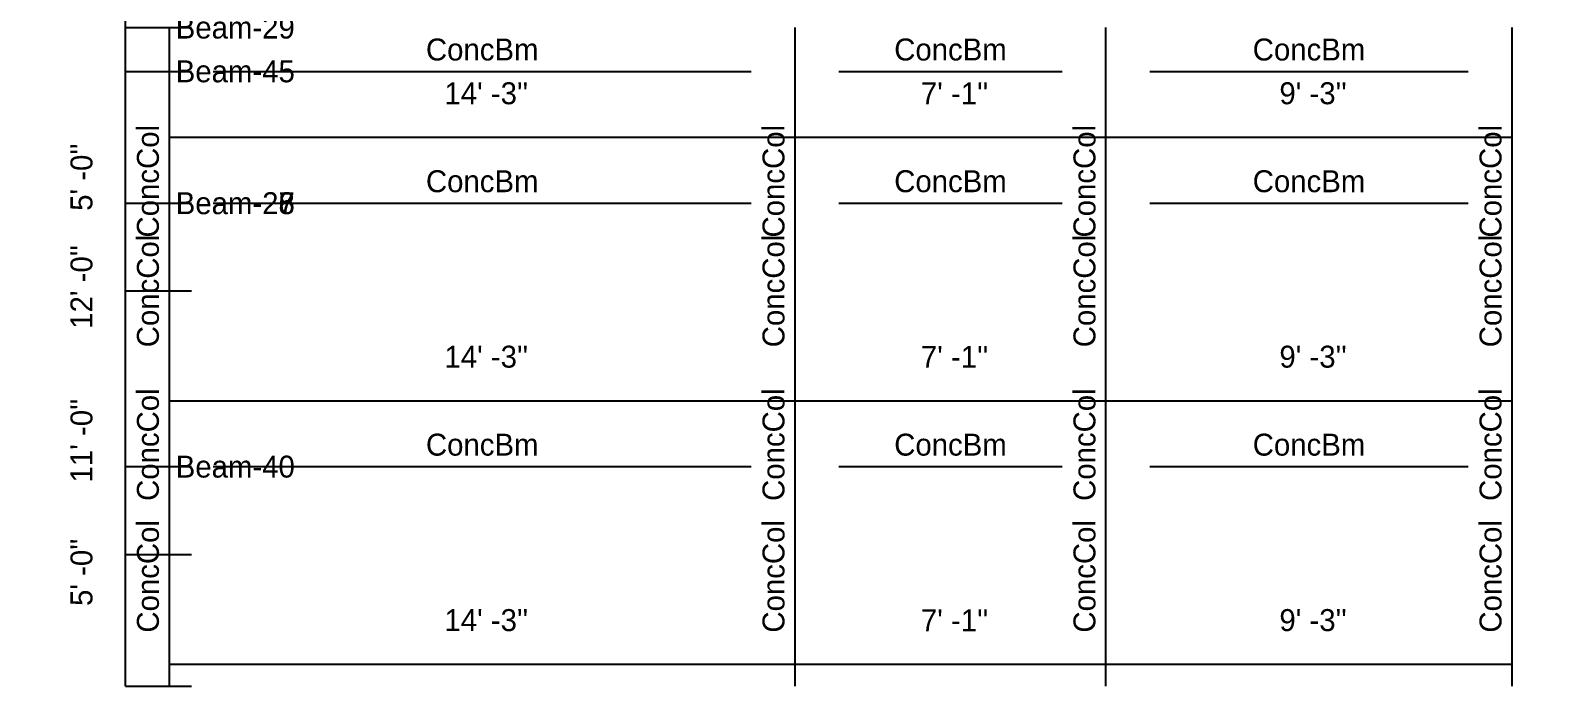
# Model space of a CAD drawing. Extents: x -38 to 2998, y -195 to 11529.
# Drawn here: x -38 to 379.7, y 586.5 to 767.2 of the extents above; entities that cross this region are included whole.
import ezdxf
from ezdxf.enums import TextEntityAlignment as Align

# ---------------------------------------------------------------- set-up
doc = ezdxf.new("R2010")
doc.units = 0
doc.header["$MEASUREMENT"] = 0
doc.layers.get('0').update_dxf_attribs({"linetype": 'CONTINUOUS'})
for name, color, linetype in [('CENTERLINES', 7, 'CONTINUOUS'), ('DIMENSIONS', 4, 'CONTINUOUS'), ('TEXT', 5, 'CONTINUOUS')]:
    doc.layers.add(name, color=color, linetype=linetype)
doc.dimstyles.get("Standard").update_dxf_attribs({"dimtxt": 0.18, "dimasz": 0.18, "dimexe": 0.18, "dimexo": 0.0625, "dimgap": 0.09, "dimtad": 0, "dimtih": 1, "dimtoh": 1, "dimdec": 4, "dimzin": 0, "dimtxsty": 'STANDARD', "dimcen": 0.09, "dimazin": 3, "dimtfac": 1, "dimtdec": 4, "dimtofl": 0, "dimtmove": 0, "dimatfit": 3, "dimtolj": 1, "dimtzin": 0})

# ---------------------------------------------------------------- blocks, each defined once
blk = doc.blocks.new('*D5302')
at = {"color": 1, "linetype": 'BYBLOCK'}
for points in [[(4.77, 598.77), (3.71, 597.71), (-3.71, 590.29), (-4.77, 589.23)], [(175.77, 598.77), (174.71, 597.71), (167.29, 590.29), (166.23, 589.23)]]:
    blk.add_solid(points, dxfattribs=at)
at = {"layer": 'DIMENSIONS', "color": 9, "linetype": 'BYBLOCK'}
for p, q in [((0, 594), (0, 612)), ((171, 594), (171, 612))]:
    blk.add_line(p, q, dxfattribs=at)
at = {"layer": 'DIMENSIONS', "color": 0, "linetype": 'BYBLOCK'}
blk.add_line((0, 594), (171, 594), dxfattribs=at)
at = {"layer": 'DIMENSIONS', "color": 0, "linetype": 'BYBLOCK', "insert": (85.5, 606), "char_height": 6, "attachment_point": 5}
blk.add_mtext("\\A1; 14' -3''", dxfattribs=at)
blk = doc.blocks.new('*D5303')
at = {"color": 1, "linetype": 'BYBLOCK'}
for points in [[(175.77, 598.77), (174.71, 597.71), (167.29, 590.29), (166.23, 589.23)], [(260.77, 598.77), (259.71, 597.71), (252.28, 590.29), (251.22, 589.23)]]:
    blk.add_solid(points, dxfattribs=at)
at = {"layer": 'DIMENSIONS', "color": 9, "linetype": 'BYBLOCK'}
for p, q in [((171, 594), (171, 612)), ((256, 594), (256, 612))]:
    blk.add_line(p, q, dxfattribs=at)
at = {"layer": 'DIMENSIONS', "color": 0, "linetype": 'BYBLOCK'}
blk.add_line((171, 594), (256, 594), dxfattribs=at)
at = {"layer": 'DIMENSIONS', "color": 0, "linetype": 'BYBLOCK', "insert": (213.5, 606), "char_height": 6, "attachment_point": 5}
blk.add_mtext("\\A1; 7' -1''", dxfattribs=at)
blk = doc.blocks.new('*D5304')
at = {"color": 1, "linetype": 'BYBLOCK'}
for points in [[(260.77, 598.77), (259.71, 597.71), (252.28, 590.29), (251.22, 589.23)], [(371.77, 598.77), (370.71, 597.71), (363.28, 590.29), (362.22, 589.23)]]:
    blk.add_solid(points, dxfattribs=at)
at = {"layer": 'DIMENSIONS', "color": 9, "linetype": 'BYBLOCK'}
for p, q in [((256, 594), (256, 612)), ((367, 594), (367, 612))]:
    blk.add_line(p, q, dxfattribs=at)
at = {"layer": 'DIMENSIONS', "color": 0, "linetype": 'BYBLOCK'}
blk.add_line((256, 594), (367, 594), dxfattribs=at)
at = {"layer": 'DIMENSIONS', "color": 0, "linetype": 'BYBLOCK', "insert": (311.5, 606), "char_height": 6, "attachment_point": 5}
blk.add_mtext("\\A1; 9' -3''", dxfattribs=at)
blk = doc.blocks.new('*D5305')
at = {"color": 1, "linetype": 'BYBLOCK'}
for points in [[(-8.29, 764.29), (-7.23, 763.23), (-16.77, 772.77), (-15.71, 771.71)], [(-8.29, 620.29), (-7.23, 619.23), (-16.77, 628.77), (-15.71, 627.71)]]:
    blk.add_solid(points, dxfattribs=at)
at = {"layer": 'DIMENSIONS', "color": 9, "linetype": 'BYBLOCK'}
for p, q in [((-12, 768), (6, 768)), ((-12, 624), (6, 624))]:
    blk.add_line(p, q, dxfattribs=at)
at = {"layer": 'DIMENSIONS', "color": 0, "linetype": 'BYBLOCK'}
blk.add_line((-12, 624), (-12, 768), dxfattribs=at)
at = {"layer": 'DIMENSIONS', "color": 0, "linetype": 'BYBLOCK', "insert": (-24, 696), "char_height": 6, "attachment_point": 5, "rotation": 90}
blk.add_mtext("\\A1; 12' -0''", dxfattribs=at)
blk = doc.blocks.new('*D5775')
at = {"color": 1, "linetype": 'BYBLOCK'}
for points in [[(-8.29, 716.29), (-7.23, 715.23), (-16.77, 724.77), (-15.71, 723.71)], [(-8.29, 584.29), (-7.23, 583.23), (-16.77, 592.77), (-15.71, 591.71)]]:
    blk.add_solid(points, dxfattribs=at)
at = {"layer": 'DIMENSIONS', "color": 9, "linetype": 'BYBLOCK'}
for p, q in [((-12, 720), (6, 720)), ((-12, 588), (6, 588))]:
    blk.add_line(p, q, dxfattribs=at)
at = {"layer": 'DIMENSIONS', "color": 0, "linetype": 'BYBLOCK'}
blk.add_line((-12, 588), (-12, 720), dxfattribs=at)
at = {"layer": 'DIMENSIONS', "color": 0, "linetype": 'BYBLOCK', "insert": (-24, 654), "char_height": 6, "attachment_point": 5, "rotation": 90}
blk.add_mtext("\\A1; 11' -0''", dxfattribs=at)
blk = doc.blocks.new('*D5776')
at = {"color": 1, "linetype": 'BYBLOCK'}
for points in [[(4.77, 742.77), (3.71, 741.71), (-3.71, 734.29), (-4.77, 733.23)], [(175.77, 742.77), (174.71, 741.71), (167.29, 734.29), (166.23, 733.23)]]:
    blk.add_solid(points, dxfattribs=at)
at = {"layer": 'DIMENSIONS', "color": 9, "linetype": 'BYBLOCK'}
for p, q in [((0, 738), (0, 756)), ((171, 738), (171, 756))]:
    blk.add_line(p, q, dxfattribs=at)
at = {"layer": 'DIMENSIONS', "color": 0, "linetype": 'BYBLOCK'}
blk.add_line((0, 738), (171, 738), dxfattribs=at)
at = {"layer": 'DIMENSIONS', "color": 0, "linetype": 'BYBLOCK', "insert": (85.5, 750), "char_height": 6, "attachment_point": 5}
blk.add_mtext("\\A1; 14' -3''", dxfattribs=at)
blk = doc.blocks.new('*D5777')
at = {"color": 1, "linetype": 'BYBLOCK'}
for points in [[(175.77, 742.77), (174.71, 741.71), (167.29, 734.29), (166.23, 733.23)], [(260.77, 742.77), (259.71, 741.71), (252.28, 734.29), (251.22, 733.23)]]:
    blk.add_solid(points, dxfattribs=at)
at = {"layer": 'DIMENSIONS', "color": 9, "linetype": 'BYBLOCK'}
for p, q in [((171, 738), (171, 756)), ((256, 738), (256, 756))]:
    blk.add_line(p, q, dxfattribs=at)
at = {"layer": 'DIMENSIONS', "color": 0, "linetype": 'BYBLOCK'}
blk.add_line((171, 738), (256, 738), dxfattribs=at)
at = {"layer": 'DIMENSIONS', "color": 0, "linetype": 'BYBLOCK', "insert": (213.5, 750), "char_height": 6, "attachment_point": 5}
blk.add_mtext("\\A1; 7' -1''", dxfattribs=at)
blk = doc.blocks.new('*D5778')
at = {"color": 1, "linetype": 'BYBLOCK'}
for points in [[(260.77, 742.77), (259.71, 741.71), (252.28, 734.29), (251.22, 733.23)], [(371.77, 742.77), (370.71, 741.71), (363.28, 734.29), (362.22, 733.23)]]:
    blk.add_solid(points, dxfattribs=at)
at = {"layer": 'DIMENSIONS', "color": 9, "linetype": 'BYBLOCK'}
for p, q in [((256, 738), (256, 756)), ((367, 738), (367, 756))]:
    blk.add_line(p, q, dxfattribs=at)
at = {"layer": 'DIMENSIONS', "color": 0, "linetype": 'BYBLOCK'}
blk.add_line((256, 738), (367, 738), dxfattribs=at)
at = {"layer": 'DIMENSIONS', "color": 0, "linetype": 'BYBLOCK', "insert": (311.5, 750), "char_height": 6, "attachment_point": 5}
blk.add_mtext("\\A1; 9' -3''", dxfattribs=at)
blk = doc.blocks.new('*D5779')
at = {"color": 1, "linetype": 'BYBLOCK'}
for points in [[(-8.29, 896.29), (-7.23, 895.23), (-16.77, 904.77), (-15.71, 903.71)], [(-8.29, 764.29), (-7.23, 763.23), (-16.77, 772.77), (-15.71, 771.71)]]:
    blk.add_solid(points, dxfattribs=at)
at = {"layer": 'DIMENSIONS', "color": 9, "linetype": 'BYBLOCK'}
for p, q in [((-12, 900), (6, 900)), ((-12, 768), (6, 768))]:
    blk.add_line(p, q, dxfattribs=at)
at = {"layer": 'DIMENSIONS', "color": 0, "linetype": 'BYBLOCK'}
blk.add_line((-12, 768), (-12, 900), dxfattribs=at)
at = {"layer": 'DIMENSIONS', "color": 0, "linetype": 'BYBLOCK', "insert": (-24, 834), "char_height": 6, "attachment_point": 5, "rotation": 90}
blk.add_mtext("\\A1; 11' -0''", dxfattribs=at)
blk = doc.blocks.new('*D6245')
at = {"color": 1, "linetype": 'BYBLOCK'}
for points in [[(-8.29, 716.29), (-7.23, 715.23), (-16.77, 724.77), (-15.71, 723.71)], [(-8.29, 584.29), (-7.23, 583.23), (-16.77, 592.77), (-15.71, 591.71)]]:
    blk.add_solid(points, dxfattribs=at)
at = {"layer": 'DIMENSIONS', "color": 9, "linetype": 'BYBLOCK'}
for p, q in [((-12, 720), (6, 720)), ((-12, 588), (6, 588))]:
    blk.add_line(p, q, dxfattribs=at)
at = {"layer": 'DIMENSIONS', "color": 0, "linetype": 'BYBLOCK'}
blk.add_line((-12, 588), (-12, 720), dxfattribs=at)
at = {"layer": 'DIMENSIONS', "color": 0, "linetype": 'BYBLOCK', "insert": (-24, 654), "char_height": 6, "attachment_point": 5, "rotation": 90}
blk.add_mtext("\\A1; 11' -0''", dxfattribs=at)
blk = doc.blocks.new('*D6246')
at = {"color": 1, "linetype": 'BYBLOCK'}
for points in [[(4.77, 742.77), (3.71, 741.71), (-3.71, 734.29), (-4.77, 733.23)], [(175.77, 742.77), (174.71, 741.71), (167.29, 734.29), (166.23, 733.23)]]:
    blk.add_solid(points, dxfattribs=at)
at = {"layer": 'DIMENSIONS', "color": 9, "linetype": 'BYBLOCK'}
for p, q in [((0, 738), (0, 756)), ((171, 738), (171, 756))]:
    blk.add_line(p, q, dxfattribs=at)
at = {"layer": 'DIMENSIONS', "color": 0, "linetype": 'BYBLOCK'}
blk.add_line((0, 738), (171, 738), dxfattribs=at)
at = {"layer": 'DIMENSIONS', "color": 0, "linetype": 'BYBLOCK', "insert": (85.5, 750), "char_height": 6, "attachment_point": 5}
blk.add_mtext("\\A1; 14' -3''", dxfattribs=at)
blk = doc.blocks.new('*D6247')
at = {"color": 1, "linetype": 'BYBLOCK'}
for points in [[(175.77, 742.77), (174.71, 741.71), (167.29, 734.29), (166.23, 733.23)], [(260.77, 742.77), (259.71, 741.71), (252.28, 734.29), (251.22, 733.23)]]:
    blk.add_solid(points, dxfattribs=at)
at = {"layer": 'DIMENSIONS', "color": 9, "linetype": 'BYBLOCK'}
for p, q in [((171, 738), (171, 756)), ((256, 738), (256, 756))]:
    blk.add_line(p, q, dxfattribs=at)
at = {"layer": 'DIMENSIONS', "color": 0, "linetype": 'BYBLOCK'}
blk.add_line((171, 738), (256, 738), dxfattribs=at)
at = {"layer": 'DIMENSIONS', "color": 0, "linetype": 'BYBLOCK', "insert": (213.5, 750), "char_height": 6, "attachment_point": 5}
blk.add_mtext("\\A1; 7' -1''", dxfattribs=at)
blk = doc.blocks.new('*D6248')
at = {"color": 1, "linetype": 'BYBLOCK'}
for points in [[(260.77, 742.77), (259.71, 741.71), (252.28, 734.29), (251.22, 733.23)], [(371.77, 742.77), (370.71, 741.71), (363.28, 734.29), (362.22, 733.23)]]:
    blk.add_solid(points, dxfattribs=at)
at = {"layer": 'DIMENSIONS', "color": 9, "linetype": 'BYBLOCK'}
for p, q in [((256, 738), (256, 756)), ((367, 738), (367, 756))]:
    blk.add_line(p, q, dxfattribs=at)
at = {"layer": 'DIMENSIONS', "color": 0, "linetype": 'BYBLOCK'}
blk.add_line((256, 738), (367, 738), dxfattribs=at)
at = {"layer": 'DIMENSIONS', "color": 0, "linetype": 'BYBLOCK', "insert": (311.5, 750), "char_height": 6, "attachment_point": 5}
blk.add_mtext("\\A1; 9' -3''", dxfattribs=at)
blk = doc.blocks.new('*D6249')
at = {"color": 1, "linetype": 'BYBLOCK'}
for points in [[(-8.29, 896.29), (-7.23, 895.23), (-16.77, 904.77), (-15.71, 903.71)], [(-8.29, 764.29), (-7.23, 763.23), (-16.77, 772.77), (-15.71, 771.71)]]:
    blk.add_solid(points, dxfattribs=at)
at = {"layer": 'DIMENSIONS', "color": 9, "linetype": 'BYBLOCK'}
for p, q in [((-12, 900), (6, 900)), ((-12, 768), (6, 768))]:
    blk.add_line(p, q, dxfattribs=at)
at = {"layer": 'DIMENSIONS', "color": 0, "linetype": 'BYBLOCK'}
blk.add_line((-12, 768), (-12, 900), dxfattribs=at)
at = {"layer": 'DIMENSIONS', "color": 0, "linetype": 'BYBLOCK', "insert": (-24, 834), "char_height": 6, "attachment_point": 5, "rotation": 90}
blk.add_mtext("\\A1; 11' -0''", dxfattribs=at)
blk = doc.blocks.new('*D6715')
at = {"color": 1, "linetype": 'BYBLOCK'}
for points in [[(-8.29, 716.29), (-7.23, 715.23), (-16.77, 724.77), (-15.71, 723.71)], [(-8.29, 584.29), (-7.23, 583.23), (-16.77, 592.77), (-15.71, 591.71)]]:
    blk.add_solid(points, dxfattribs=at)
at = {"layer": 'DIMENSIONS', "color": 9, "linetype": 'BYBLOCK'}
for p, q in [((-12, 720), (6, 720)), ((-12, 588), (6, 588))]:
    blk.add_line(p, q, dxfattribs=at)
at = {"layer": 'DIMENSIONS', "color": 0, "linetype": 'BYBLOCK'}
blk.add_line((-12, 588), (-12, 720), dxfattribs=at)
at = {"layer": 'DIMENSIONS', "color": 0, "linetype": 'BYBLOCK', "insert": (-24, 654), "char_height": 6, "attachment_point": 5, "rotation": 90}
blk.add_mtext("\\A1; 11' -0''", dxfattribs=at)
blk = doc.blocks.new('*D6716')
at = {"color": 1, "linetype": 'BYBLOCK'}
for points in [[(4.77, 742.77), (3.71, 741.71), (-3.71, 734.29), (-4.77, 733.23)], [(175.77, 742.77), (174.71, 741.71), (167.29, 734.29), (166.23, 733.23)]]:
    blk.add_solid(points, dxfattribs=at)
at = {"layer": 'DIMENSIONS', "color": 9, "linetype": 'BYBLOCK'}
for p, q in [((0, 738), (0, 756)), ((171, 738), (171, 756))]:
    blk.add_line(p, q, dxfattribs=at)
at = {"layer": 'DIMENSIONS', "color": 0, "linetype": 'BYBLOCK'}
blk.add_line((0, 738), (171, 738), dxfattribs=at)
at = {"layer": 'DIMENSIONS', "color": 0, "linetype": 'BYBLOCK', "insert": (85.5, 750), "char_height": 6, "attachment_point": 5}
blk.add_mtext("\\A1; 14' -3''", dxfattribs=at)
blk = doc.blocks.new('*D6717')
at = {"color": 1, "linetype": 'BYBLOCK'}
for points in [[(175.77, 742.77), (174.71, 741.71), (167.29, 734.29), (166.23, 733.23)], [(260.77, 742.77), (259.71, 741.71), (252.28, 734.29), (251.22, 733.23)]]:
    blk.add_solid(points, dxfattribs=at)
at = {"layer": 'DIMENSIONS', "color": 9, "linetype": 'BYBLOCK'}
for p, q in [((171, 738), (171, 756)), ((256, 738), (256, 756))]:
    blk.add_line(p, q, dxfattribs=at)
at = {"layer": 'DIMENSIONS', "color": 0, "linetype": 'BYBLOCK'}
blk.add_line((171, 738), (256, 738), dxfattribs=at)
at = {"layer": 'DIMENSIONS', "color": 0, "linetype": 'BYBLOCK', "insert": (213.5, 750), "char_height": 6, "attachment_point": 5}
blk.add_mtext("\\A1; 7' -1''", dxfattribs=at)
blk = doc.blocks.new('*D6718')
at = {"color": 1, "linetype": 'BYBLOCK'}
for points in [[(260.77, 742.77), (259.71, 741.71), (252.28, 734.29), (251.22, 733.23)], [(371.77, 742.77), (370.71, 741.71), (363.28, 734.29), (362.22, 733.23)]]:
    blk.add_solid(points, dxfattribs=at)
at = {"layer": 'DIMENSIONS', "color": 9, "linetype": 'BYBLOCK'}
for p, q in [((256, 738), (256, 756)), ((367, 738), (367, 756))]:
    blk.add_line(p, q, dxfattribs=at)
at = {"layer": 'DIMENSIONS', "color": 0, "linetype": 'BYBLOCK'}
blk.add_line((256, 738), (367, 738), dxfattribs=at)
at = {"layer": 'DIMENSIONS', "color": 0, "linetype": 'BYBLOCK', "insert": (311.5, 750), "char_height": 6, "attachment_point": 5}
blk.add_mtext("\\A1; 9' -3''", dxfattribs=at)
blk = doc.blocks.new('*D6719')
at = {"color": 1, "linetype": 'BYBLOCK'}
for points in [[(-8.29, 896.29), (-7.23, 895.23), (-16.77, 904.77), (-15.71, 903.71)], [(-8.29, 764.29), (-7.23, 763.23), (-16.77, 772.77), (-15.71, 771.71)]]:
    blk.add_solid(points, dxfattribs=at)
at = {"layer": 'DIMENSIONS', "color": 9, "linetype": 'BYBLOCK'}
for p, q in [((-12, 900), (6, 900)), ((-12, 768), (6, 768))]:
    blk.add_line(p, q, dxfattribs=at)
at = {"layer": 'DIMENSIONS', "color": 0, "linetype": 'BYBLOCK'}
blk.add_line((-12, 768), (-12, 900), dxfattribs=at)
at = {"layer": 'DIMENSIONS', "color": 0, "linetype": 'BYBLOCK', "insert": (-24, 834), "char_height": 6, "attachment_point": 5, "rotation": 90}
blk.add_mtext("\\A1; 11' -0''", dxfattribs=at)
blk = doc.blocks.new('*D7193')
at = {"color": 1, "linetype": 'BYBLOCK'}
for points in [[(-8.29, 644.29), (-7.23, 643.23), (-16.77, 652.77), (-15.71, 651.71)], [(-8.29, 584.29), (-7.23, 583.23), (-16.77, 592.77), (-15.71, 591.71)]]:
    blk.add_solid(points, dxfattribs=at)
at = {"layer": 'DIMENSIONS', "color": 9, "linetype": 'BYBLOCK'}
for p, q in [((-12, 648), (6, 648)), ((-12, 588), (6, 588))]:
    blk.add_line(p, q, dxfattribs=at)
at = {"layer": 'DIMENSIONS', "color": 0, "linetype": 'BYBLOCK'}
blk.add_line((-12, 588), (-12, 648), dxfattribs=at)
at = {"layer": 'DIMENSIONS', "color": 0, "linetype": 'BYBLOCK', "insert": (-24, 618), "char_height": 6, "attachment_point": 5, "rotation": 90}
blk.add_mtext("\\A1; 5' -0''", dxfattribs=at)
blk = doc.blocks.new('*D7194')
at = {"color": 1, "linetype": 'BYBLOCK'}
for points in [[(4.77, 670.77), (3.71, 669.71), (-3.71, 662.29), (-4.77, 661.23)], [(175.77, 670.77), (174.71, 669.71), (167.29, 662.29), (166.23, 661.23)]]:
    blk.add_solid(points, dxfattribs=at)
at = {"layer": 'DIMENSIONS', "color": 9, "linetype": 'BYBLOCK'}
for p, q in [((0, 666), (0, 684)), ((171, 666), (171, 684))]:
    blk.add_line(p, q, dxfattribs=at)
at = {"layer": 'DIMENSIONS', "color": 0, "linetype": 'BYBLOCK'}
blk.add_line((0, 666), (171, 666), dxfattribs=at)
at = {"layer": 'DIMENSIONS', "color": 0, "linetype": 'BYBLOCK', "insert": (85.5, 678), "char_height": 6, "attachment_point": 5}
blk.add_mtext("\\A1; 14' -3''", dxfattribs=at)
blk = doc.blocks.new('*D7195')
at = {"color": 1, "linetype": 'BYBLOCK'}
for points in [[(175.77, 670.77), (174.71, 669.71), (167.29, 662.29), (166.23, 661.23)], [(260.77, 670.77), (259.71, 669.71), (252.28, 662.29), (251.22, 661.23)]]:
    blk.add_solid(points, dxfattribs=at)
at = {"layer": 'DIMENSIONS', "color": 9, "linetype": 'BYBLOCK'}
for p, q in [((171, 666), (171, 684)), ((256, 666), (256, 684))]:
    blk.add_line(p, q, dxfattribs=at)
at = {"layer": 'DIMENSIONS', "color": 0, "linetype": 'BYBLOCK'}
blk.add_line((171, 666), (256, 666), dxfattribs=at)
at = {"layer": 'DIMENSIONS', "color": 0, "linetype": 'BYBLOCK', "insert": (213.5, 678), "char_height": 6, "attachment_point": 5}
blk.add_mtext("\\A1; 7' -1''", dxfattribs=at)
blk = doc.blocks.new('*D7196')
at = {"color": 1, "linetype": 'BYBLOCK'}
for points in [[(260.77, 670.77), (259.71, 669.71), (252.28, 662.29), (251.22, 661.23)], [(371.77, 670.77), (370.71, 669.71), (363.28, 662.29), (362.22, 661.23)]]:
    blk.add_solid(points, dxfattribs=at)
at = {"layer": 'DIMENSIONS', "color": 9, "linetype": 'BYBLOCK'}
for p, q in [((256, 666), (256, 684)), ((367, 666), (367, 684))]:
    blk.add_line(p, q, dxfattribs=at)
at = {"layer": 'DIMENSIONS', "color": 0, "linetype": 'BYBLOCK'}
blk.add_line((256, 666), (367, 666), dxfattribs=at)
at = {"layer": 'DIMENSIONS', "color": 0, "linetype": 'BYBLOCK', "insert": (311.5, 678), "char_height": 6, "attachment_point": 5}
blk.add_mtext("\\A1; 9' -3''", dxfattribs=at)
blk = doc.blocks.new('*D7197')
at = {"color": 1, "linetype": 'BYBLOCK'}
for points in [[(-8.29, 752.29), (-7.23, 751.23), (-16.77, 760.77), (-15.71, 759.71)], [(-8.29, 692.29), (-7.23, 691.23), (-16.77, 700.77), (-15.71, 699.71)]]:
    blk.add_solid(points, dxfattribs=at)
at = {"layer": 'DIMENSIONS', "color": 9, "linetype": 'BYBLOCK'}
for p, q in [((-12, 756), (6, 756)), ((-12, 696), (6, 696))]:
    blk.add_line(p, q, dxfattribs=at)
at = {"layer": 'DIMENSIONS', "color": 0, "linetype": 'BYBLOCK'}
blk.add_line((-12, 696), (-12, 756), dxfattribs=at)
at = {"layer": 'DIMENSIONS', "color": 0, "linetype": 'BYBLOCK', "insert": (-24, 726), "char_height": 6, "attachment_point": 5, "rotation": 90}
blk.add_mtext("\\A1; 5' -0''", dxfattribs=at)
blk = doc.blocks.new('*D7198')
at = {"color": 1, "linetype": 'BYBLOCK'}
for points in [[(4.77, 778.77), (3.71, 777.71), (-3.71, 770.29), (-4.77, 769.23)], [(115.77, 778.77), (114.71, 777.71), (107.29, 770.29), (106.23, 769.23)]]:
    blk.add_solid(points, dxfattribs=at)
at = {"layer": 'DIMENSIONS', "color": 9, "linetype": 'BYBLOCK'}
for p, q in [((0, 774), (0, 792)), ((111, 774), (111, 792))]:
    blk.add_line(p, q, dxfattribs=at)
at = {"layer": 'DIMENSIONS', "color": 0, "linetype": 'BYBLOCK'}
blk.add_line((0, 774), (111, 774), dxfattribs=at)
at = {"layer": 'DIMENSIONS', "color": 0, "linetype": 'BYBLOCK', "insert": (55.5, 786), "char_height": 6, "attachment_point": 5}
blk.add_mtext("\\A1; 9' -3''", dxfattribs=at)
blk = doc.blocks.new('*D7199')
at = {"color": 1, "linetype": 'BYBLOCK'}
for points in [[(115.77, 778.77), (114.71, 777.71), (107.29, 770.29), (106.23, 769.23)], [(244.77, 778.77), (243.71, 777.71), (236.29, 770.29), (235.23, 769.23)]]:
    blk.add_solid(points, dxfattribs=at)
at = {"layer": 'DIMENSIONS', "color": 9, "linetype": 'BYBLOCK'}
for p, q in [((111, 774), (111, 792)), ((240, 774), (240, 792))]:
    blk.add_line(p, q, dxfattribs=at)
at = {"layer": 'DIMENSIONS', "color": 0, "linetype": 'BYBLOCK'}
blk.add_line((111, 774), (240, 774), dxfattribs=at)
at = {"layer": 'DIMENSIONS', "color": 0, "linetype": 'BYBLOCK', "insert": (175.5, 786), "char_height": 6, "attachment_point": 5}
blk.add_mtext("\\A1; 11' --3''", dxfattribs=at)
blk = doc.blocks.new('*D7200')
at = {"color": 1, "linetype": 'BYBLOCK'}
for points in [[(244.77, 778.77), (243.71, 777.71), (236.29, 770.29), (235.23, 769.23)], [(355.77, 778.77), (354.71, 777.71), (347.29, 770.29), (346.23, 769.23)]]:
    blk.add_solid(points, dxfattribs=at)
at = {"layer": 'DIMENSIONS', "color": 9, "linetype": 'BYBLOCK'}
for p, q in [((240, 774), (240, 792)), ((351, 774), (351, 792))]:
    blk.add_line(p, q, dxfattribs=at)
at = {"layer": 'DIMENSIONS', "color": 0, "linetype": 'BYBLOCK'}
blk.add_line((240, 774), (351, 774), dxfattribs=at)
at = {"layer": 'DIMENSIONS', "color": 0, "linetype": 'BYBLOCK', "insert": (295.5, 786), "char_height": 6, "attachment_point": 5}
blk.add_mtext("\\A1; 9' -3''", dxfattribs=at)
blk = doc.blocks.new('*D7201')
at = {"color": 1, "linetype": 'BYBLOCK'}
for points in [[(355.77, 778.77), (354.71, 777.71), (347.29, 770.29), (346.23, 769.23)], [(577.77, 778.77), (576.71, 777.71), (569.29, 770.29), (568.23, 769.23)]]:
    blk.add_solid(points, dxfattribs=at)
at = {"layer": 'DIMENSIONS', "color": 9, "linetype": 'BYBLOCK'}
for p, q in [((351, 774), (351, 792)), ((573, 774), (573, 792))]:
    blk.add_line(p, q, dxfattribs=at)
at = {"layer": 'DIMENSIONS', "color": 0, "linetype": 'BYBLOCK'}
blk.add_line((351, 774), (573, 774), dxfattribs=at)
at = {"layer": 'DIMENSIONS', "color": 0, "linetype": 'BYBLOCK', "insert": (462, 786), "char_height": 6, "attachment_point": 5}
blk.add_mtext("\\A1; 18' -6''", dxfattribs=at)

msp = doc.modelspace()

# ---------------------------------------------------------------- linework, layer by layer
at = {"layer": 'CENTERLINES', "color": 0, "linetype": 'CONTINUOUS'}
for p, q in [((0, 624), (0, 768)), ((171, 624), (171, 768)), ((255.996, 624), (255.996, 768)), ((366.996, 624), (366.996, 768)), ((0, 696), (0, 756)), ((12, 756), (159, 756)), ((171, 696), (171, 756)), ((183, 756), (243.996, 756)), ((255.996, 696), (255.996, 756)), ((267.996, 756), (354.996, 756)), ((366.996, 696), (366.996, 756)), ((0, 588), (0, 720)), ((0, 588), (0, 720)), ((0, 588), (0, 720)), ((12, 720), (159, 720)), ((12, 720), (159, 720)), ((12, 720), (159, 720)), ((171, 588), (171, 720)), ((171, 588), (171, 720)), ((171, 588), (171, 720)), ((183, 720), (243.996, 720)), ((183, 720), (243.996, 720)), ((183, 720), (243.996, 720)), ((255.996, 588), (255.996, 720)), ((255.996, 588), (255.996, 720)), ((255.996, 588), (255.996, 720)), ((267.996, 720), (354.996, 720)), ((267.996, 720), (354.996, 720)), ((267.996, 720), (354.996, 720)), ((366.996, 588), (366.996, 720)), ((366.996, 588), (366.996, 720)), ((366.996, 588), (366.996, 720)), ((0, 588), (0, 648)), ((12, 648), (159, 648)), ((171, 588), (171, 648)), ((183, 648), (243.996, 648)), ((255.996, 588), (255.996, 648)), ((267.996, 648), (354.996, 648)), ((366.996, 588), (366.996, 648))]:
    msp.add_line(p, q, dxfattribs=at)

# ---------------------------------------------------------------- texts
at = {"layer": 'TEXT', "color": 0}
for s, p in [('Beam-29', (18, 768)), ('ConcBm', (85.5, 762)), ('ConcBm', (213.498, 762)), ('ConcBm', (311.496, 762)), ('Beam-45', (18, 756)), ('ConcBm', (85.5, 726)), ('ConcBm', (85.5, 726)), ('ConcBm', (85.5, 726)), ('ConcBm', (213.498, 726)), ('ConcBm', (213.498, 726)), ('ConcBm', (213.498, 726)), ('ConcBm', (311.496, 726)), ('ConcBm', (311.496, 726)), ('ConcBm', (311.496, 726)), ('Beam-28', (18, 720)), ('Beam-27', (18, 720)), ('Beam-26', (18, 720)), ('ConcBm', (85.5, 654)), ('ConcBm', (213.498, 654)), ('ConcBm', (311.496, 654)), ('Beam-40', (18, 648))]:
    msp.add_text(s, height=6, dxfattribs=at).set_placement(p, align=Align.MIDDLE)
for p in [(-6, 726), (165, 726), (249.996, 726), (360.996, 726), (-6, 696), (165, 696), (249.996, 696), (360.996, 696), (-6, 654), (-6, 654), (-6, 654), (165, 654), (165, 654), (165, 654), (249.996, 654), (249.996, 654), (249.996, 654), (360.996, 654), (360.996, 654), (360.996, 654), (-6, 618), (165, 618), (249.996, 618), (360.996, 618)]:
    msp.add_text('ConcCol', height=6, rotation=90, dxfattribs=at).set_placement(p, align=Align.MIDDLE)

# ---------------------------------------------------------------- dimensions: what is measured, and where the dimension line sits
at = {"layer": 'DIMENSIONS'}
for base, p1, p2, picture, middle in [((-12, 900), (-24, 768), (-24, 900), '*D5779', (-24, 834)), ((-12, 900), (-24, 768), (-24, 900), '*D6249', (-24, 834)), ((-12, 900), (-24, 768), (-24, 900), '*D6719', (-24, 834)), ((111, 774), (0, 762), (111, 762), '*D7198', (55.5, 762)), ((240, 774), (111, 762), (240, 762), '*D7199', (175.5, 762)), ((351, 774), (240, 762), (351, 762), '*D7200', (295.5, 762)), ((573, 774), (351, 762), (573, 762), '*D7201', (462, 762)), ((-12, 768), (-24, 624), (-24, 768), '*D5305', (-24, 696)), ((-12, 756), (-24, 696), (-24, 756), '*D7197', (-24, 726)), ((171, 738), (0, 726), (171, 726), '*D5776', (85.5, 726)), ((171, 738), (0, 726), (171, 726), '*D6246', (85.5, 726)), ((171, 738), (0, 726), (171, 726), '*D6716', (85.5, 726)), ((255.996, 738), (171, 726), (255.996, 726), '*D5777', (213.498, 726)), ((255.996, 738), (171, 726), (255.996, 726), '*D6247', (213.498, 726)), ((255.996, 738), (171, 726), (255.996, 726), '*D6717', (213.498, 726)), ((366.996, 738), (255.996, 726), (366.996, 726), '*D5778', (311.496, 726)), ((366.996, 738), (255.996, 726), (366.996, 726), '*D6248', (311.496, 726)), ((366.996, 738), (255.996, 726), (366.996, 726), '*D6718', (311.496, 726)), ((-12, 720), (-24, 588), (-24, 720), '*D5775', (-24, 654)), ((-12, 720), (-24, 588), (-24, 720), '*D6245', (-24, 654)), ((-12, 720), (-24, 588), (-24, 720), '*D6715', (-24, 654)), ((171, 666), (0, 654), (171, 654), '*D7194', (85.5, 654)), ((255.996, 666), (171, 654), (255.996, 654), '*D7195', (213.498, 654)), ((366.996, 666), (255.996, 654), (366.996, 654), '*D7196', (311.496, 654)), ((-12, 648), (-24, 588), (-24, 648), '*D7193', (-24, 618)), ((171, 594), (0, 582), (171, 582), '*D5302', (85.5, 582)), ((255.996, 594), (171, 582), (255.996, 582), '*D5303', (213.498, 582)), ((366.996, 594), (255.996, 582), (366.996, 582), '*D5304', (311.496, 582))]:
    dim = msp.add_linear_dim(base=base, p1=p1, p2=p2, dimstyle='STANDARD', dxfattribs=at)
    dim.commit()
    dim.dimension.update_dxf_attribs({"geometry": picture, "text_midpoint": middle})

doc.saveas('drawing.dxf')
